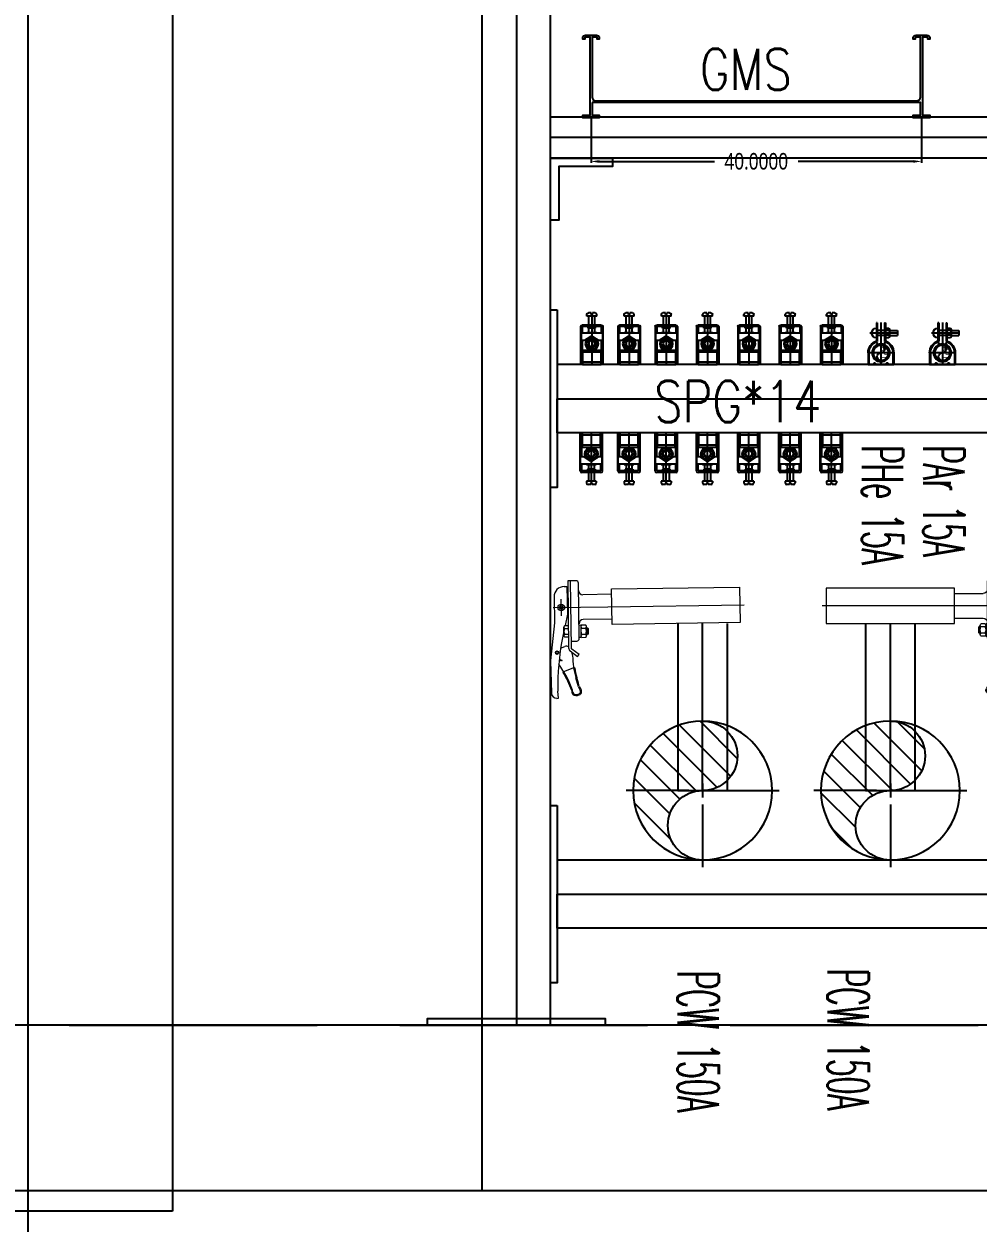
# Model space of a CAD drawing. Extents: x -3080 to 28500, y -1326 to 31609.
# Drawn here: x 18479.5 to 18595, y 26296.8 to 26442 of the extents above; entities that cross this region are included whole.
import ezdxf
from ezdxf.enums import TextEntityAlignment as Align
from ezdxf.xclip import XClip

# ---------------------------------------------------------------- set-up
doc = ezdxf.new("R2010")
doc.units = 0
doc.header["$LTSCALE"] = 100
doc.header["$XCLIPFRAME"] = 2
for name, pattern in [('188K-SM-07-F10-MECH-CR PIPE-Y2257103$0$AP7P1-SM-08-FNN-120-A(4)-SMP$0$18P2-SM-08-FNN-320-A(9)-20190318-JEN$0$SM-08-FNN-300-A(9)-JEN$0$15P6-SM-08-FNN-320-A(10)-UIS-TCM$0$15P6-SM-08-FNN-320-A(10)-UIS-TCM$0$15P6-SM-08-FNN-320-A(10)-UIS-TCM$0$15P6-SM-08-FNN-320-A(10)-UIS-TCM$0$15P6-SM-08-FNN-320-A(10)-UIS-TCM$0$15P6-SM-08-FNN-320-A(10)-UIS-TCM$0$15P6-SM-08-FNN-320-A(10)-UIS-TCM$0$8$0$F14P7-08-FNN-08-001_SPG$0$CENTER', [50.8, 31.75, -6.35, 6.35, -6.35]), ('188K-SM-07-F10-MECH-CR PIPE-Y2257103$0$AP7P1-SM-08-FNN-120-A(4)-SMP$0$18P2-SM-08-FNN-320-A(9)-20190318-JEN$0$SM-08-FNN-300-A(9)-JEN$0$15P6-SM-08-FNN-320-A(10)-UIS-TCM$0$15P6-SM-08-FNN-320-A(10)-UIS-TCM$0$15P6-SM-08-FNN-320-A(10)-UIS-TCM$0$15P6-SM-08-FNN-320-A(10)-UIS-TCM$0$15P6-SM-08-FNN-320-A(10)-UIS-TCM$0$15P6-SM-08-FNN-320-A(10)-UIS-TCM$0$15P6-SM-08-FNN-320-A(10)-UIS-TCM$0$8$0$F14P7-08-FNN-08-001_SPG$0$HIDDEN', [9.525, 6.35, -3.175]), ('188K-SM-07-F10-MECH-CR PIPE-Y2257103$0$X-S-FAB_SL ALL$0$COL-CEN-LIN', [3.25, 2.5, -0.25, 0.25, -0.25]), ('188K-SM-07-F10-MECH-CR PIPE-Y2257103$0$X-S-FAB_SL ALL$0$HIDDEN', [0.4, 0.3, -0.1])]:
    doc.linetypes.add(name, pattern=pattern)
for name, color, linetype in [('0-xref', 8, 'Continuous'), ('188K-SM-07-F10-MECH-CR PIPE-Y2257103$0$0-BG', 6, 'Continuous'), ('188K-SM-07-F10-MECH-CR PIPE-Y2257103$0$0-Y-CCD', 5, 'Continuous'), ('188K-SM-07-F10-MECH-CR PIPE-Y2257103$0$0-Y-PCW', 140, 'Continuous'), ('188K-SM-07-F10-MECH-CR PIPE-Y2257103$0$18P6-SM-08-FNN-120-A(X)-20211124$0$0-L191043-PCWR-20.7-P', 6, 'Continuous'), ('188K-SM-07-F10-MECH-CR PIPE-Y2257103$0$AP7P1-SM-08-FNN-120-A(4)-SMP$0$18P2-SM-08-FNN-320-A(9)-20190318-JEN$0$SM-08-FNN-300-A(9)-JEN$0$15P6-SM-08-FNN-320-A(10)-UIS-TCM$0$15P6-SM-08-FNN-320-A(10)-UIS-TCM$0$15P6-SM-08-FNN-320-A(10)-UIS-TCM$0$15P6-SM-08-FNN-320-A(10)-UIS-TCM$0$15P6-SM-08-FNN-320-A(10)-UIS-TCM$0$8$0$F14P7-08-FNN-08-001_SPG$0$G-SPG_C-20%F2+N2#AC201', 120, 'Continuous'), ('188K-SM-07-F10-MECH-CR PIPE-Y2257103$0$DIM', 3, 'Continuous'), ('188K-SM-07-F10-MECH-CR PIPE-Y2257103$0$H-TXT', 7, 'Continuous'), ('188K-SM-07-F10-MECH-CR PIPE-Y2257103$0$SH-LINE-130', 2, 'Continuous'), ('188K-SM-07-F10-MECH-CR PIPE-Y2257103$0$UPW_PVDF', 7, 'Continuous'), ('188K-SM-07-F10-MECH-CR PIPE-Y2257103$0$X-S-FAB_SL ALL$0$ASP_1', 1, 'Continuous'), ('188K-SM-07-F10-MECH-CR PIPE-Y2257103$0$X-S-FAB_SL ALL$0$ASP_8', 8, 'Continuous'), ('188K-SM-07-F10-MECH-CR PIPE-Y2257103$0$X-S-FAB_SL ALL$0$BEAM-S', 2, 'Continuous'), ('188K-SM-07-F10-MECH-CR PIPE-Y2257103$0$X-S-FAB_SL ALL$0$CCL', 15, '188K-SM-07-F10-MECH-CR PIPE-Y2257103$0$X-S-FAB_SL ALL$0$COL-CEN-LIN'), ('188K-SM-07-F10-MECH-CR PIPE-Y2257103$0$X-S-FAB_SL ALL$0$HID', 5, '188K-SM-07-F10-MECH-CR PIPE-Y2257103$0$X-S-FAB_SL ALL$0$HIDDEN')]:
    doc.layers.add(name, color=color, linetype=linetype)
doc.layers.add('188K-SM-07-F10-MECH-CR PIPE-Y2257103$0$PCW', color=3, linetype='Continuous', lineweight=5, true_color=0x00ff00)
doc.styles.add('188K-SM-07-F10-MECH-CR PIPE-Y2257103$0$AA-TXT', font='romans.shx', dxfattribs={"bigfont": 'chineset.shx'})
doc.styles.add('188K-SM-07-F10-MECH-CR PIPE-Y2257103$0$AP6A-SM-08-FNN-300-A(18)-BAY$0$15P6-SM-08-FNN-100-A(D)-UIS-TCM$0$aa-txt', font='simplex.shx', dxfattribs={"width": 0.8, "bigfont": 'CHINA.shx'})
doc.styles.add('188K-SM-07-F10-MECH-CR PIPE-Y2257103$0$AP6A-SM-08-FNN-300-A(18)-BAY$0$15P6-SM-08-FNN-100-A(D)-UIS-TCM$0$SM-08-FNN-300-0_WWT(8)$0$SIMPLEX', font='SIMPLEX.shx', dxfattribs={"width": 0.7})
doc.styles.add('188K-SM-07-F10-MECH-CR PIPE-Y2257103$0$Standard', font='', dxfattribs={"width": 0.8})
doc.styles.get('188K-SM-07-F10-MECH-CR PIPE-Y2257103$0$Standard').set_extended_font_data('Microsoft JhengHei')
doc.dimstyles.new('188K-SM-07-F10-MECH-CR PIPE-Y2257103$0$Standard', dxfattribs={"dimtxt": 0.18, "dimasz": 0.18, "dimexe": 0.18, "dimexo": 0.0625, "dimgap": 0.09, "dimtad": 0, "dimtih": 1, "dimtoh": 1, "dimdec": 4, "dimzin": 0, "dimdsep": 46, "dimtxsty": '188K-SM-07-F10-MECH-CR PIPE-Y2257103$0$Standard', "dimcen": 0.09, "dimadec": 0, "dimazin": 0, "dimtfac": 1, "dimtdec": 4, "dimtofl": 0, "dimtmove": 0, "dimatfit": 3, "dimfxl": 1, "dimtolj": 1, "dimtzin": 0, "dimarcsym": 0})

# ---------------------------------------------------------------- blocks, each defined once
blk = doc.blocks.new('188K-SM-07-F10-MECH-CR PIPE-Y2257103$0$X-S-FAB_SL ALL$0$A$Ceb448ab1')
at = {"layer": '188K-SM-07-F10-MECH-CR PIPE-Y2257103$0$X-S-FAB_SL ALL$0$CCL'}
blk.add_line((18480, 3600), (18480, 0), dxfattribs=at)
blk = doc.blocks.new('*U1541')
at = {"color": 241}
blk.add_lwpolyline([(17.5, 50), (-17.5, 50), (-17.5, 337.5), (17.5, 337.5)], close=True, dxfattribs=at)
blk = doc.blocks.new('188K-SM-07-F10-MECH-CR PIPE-Y2257103$0$X-S-FAB_SL ALL')
at = {"layer": '188K-SM-07-F10-MECH-CR PIPE-Y2257103$0$X-S-FAB_SL ALL$0$ASP_1'}
blk.add_line((12198.979, -73033.977), (19076.479, -73033.977), dxfattribs=at)
at = {"layer": '188K-SM-07-F10-MECH-CR PIPE-Y2257103$0$X-S-FAB_SL ALL$0$ASP_8'}
blk.add_line((14061.479, -73033.977), (14061.479, -72848.977), dxfattribs=at)
at = {"layer": '188K-SM-07-F10-MECH-CR PIPE-Y2257103$0$X-S-FAB_SL ALL$0$HID'}
blk.add_line((-2628.521, -73013.977), (19076.479, -73013.977), dxfattribs=at)
at = {"layer": '188K-SM-07-F10-MECH-CR PIPE-Y2257103$0$X-S-FAB_SL ALL$0$BEAM-S'}
blk.add_blockref('*U1541', (14006.479, -73086.477), dxfattribs=at)
at = {"layer": '188K-SM-07-F10-MECH-CR PIPE-Y2257103$0$X-S-FAB_SL ALL$0$CCL'}
blk.add_blockref('188K-SM-07-F10-MECH-CR PIPE-Y2257103$0$X-S-FAB_SL ALL$0$A$Ceb448ab1', (-4473.521, -73553.977), dxfattribs=at)
blk = doc.blocks.new('188K-SM-07-F10-MECH-CR PIPE-Y2257103$0$SEC-P-Clamp-15A')
at = {"color": 0, "linetype": 'ByBlock'}
for p, q in [((-6.3, 44.1), (-9.7, 44.1)), ((-5.5, 50.8), (-5.5, 28.8)), ((-4.5, 50.8), (-5.5, 50.8)), ((-4.5, 50.8), (-4.5, 28.1)), ((4.5, 50.8), (4.5, 28.1)), ((4.5, 50.8), (5.5, 50.8)), ((5.5, 50.8), (5.5, 28.8)), ((-10.5, 41.3), (-19.9, 41.3)), ((-19.9, 41.3), (-19.9, 35.3)), ((-10.5, 35.3), (-19.9, 35.3)), ((-10.5, 42.7), (-10.5, 34)), ((-9.7, 41.2), (-6.3, 41.2)), ((-9.7, 35.5), (-6.3, 35.5)), ((-9.7, 32.6), (-6.3, 32.6)), ((-4.5, 41.3), (4.5, 41.3)), ((-4.5, 35.3), (4.5, 35.3)), ((-15.5, 14.3), (-15.5, 0)), ((15.5, 0), (-15.5, 0)), ((-14.5, 14.3), (-14.5, 0)), ((-8.5, 1.1), (-8.5, 0)), ((-5, 0), (-6.8, 1.8)), ((5, 0), (6.8, 1.8)), ((8.5, 1.1), (8.5, 0)), ((14.5, 14.3), (14.5, 0)), ((15.5, 14.3), (15.5, 0))]:
    blk.add_line(p, q, dxfattribs=at)
at = {"color": 1, "linetype": 'ByBlock'}
for p, q in [((0, 51.1), (0, 0)), ((-19.9, 38.3), (13.4, 38.3)), ((-16.4, 14.3), (16.4, 14.3))]:
    blk.add_line(p, q, dxfattribs=at)
at = {"color": 0, "linetype": 'ByBlock'}
for radius in [10.8, 9.2]:
    blk.add_circle((0, 14.3), radius, dxfattribs=at)
for centre, radius, start, end in [((-8.8, 42.7), 1.7, 122.0046, 237.9954), ((-7.2, 42.7), 1.7, 302.0046, 57.9954), ((5.5, 38.3), 5.77, 270, 90), ((-4.9, 38.3), 5.61, 149.0209, 210.9791), ((-8.8, 34), 1.7, 122.0046, 237.9954), ((-11.1, 38.3), 5.61, 329.0209, 30.9791), ((-7.2, 34), 1.7, 302.0046, 57.9954), ((0, 14.3), 15.5, 110.7836, 180), ((0, 14.3), 14.5, 108.08, 180), ((-6.3, 25.3), 1.83, 299.9346, 119.9352), ((0, 18.9), 4.6, 90, 270), ((0, 14.3), 14.5, 0, 71.92), ((6.3, 25.3), 1.83, 60.0648, 240.0654), ((0, 14.3), 15.5, 0, 69.2164), ((-7.5, 1.1), 1, 45, 180), ((0, 9.7), 4.6, 270, 90), ((7.5, 1.1), 1, 0, 135)]:
    blk.add_arc(centre, radius, start, end, dxfattribs=at)
at = {"color": 2, "linetype": 'ByBlock', "style": '188K-SM-07-F10-MECH-CR PIPE-Y2257103$0$Standard', "width": 0.75}
blk.add_text('15A', height=8, rotation=90, dxfattribs=at).set_placement((-4, 14.1), align=Align.MIDDLE)
blk = doc.blocks.new('*U252')
at = {"color": 0}
blk.add_blockref('188K-SM-07-F10-MECH-CR PIPE-Y2257103$0$SEC-P-Clamp-15A', (0, 0), dxfattribs=at)
blk = doc.blocks.new('188K-SM-07-F10-MECH-CR PIPE-Y2257103$0$PCW-150Ax50A-L20-l_dwg_BFV-toyo-50A-f-3997985-SEC-F21')
at = {"layer": '188K-SM-07-F10-MECH-CR PIPE-Y2257103$0$PCW'}
for p, q in [((176572.5, 9736.1), (176572.5, 9655.1)), ((176582.5, 9666.1), (176582.5, 9733.1)), ((176568.5, 9726.3), (176569.5, 9726.3)), ((176622.5, 9719.1), (176587.5, 9719.1)), ((176568.5, 9710.6), (176569.5, 9710.6)), ((176568.5, 9697.6), (176569.5, 9697.6)), ((176622.5, 9689.1), (176587.5, 9689.1)), ((176564, 9675.2), (176562.3, 9667.3)), ((176564, 9669.7), (176564, 9680.2)), ((176565, 9682), (176569.5, 9682)), ((176565, 9678.5), (176569.5, 9678.5)), ((176565, 9671.5), (176569.5, 9671.5)), ((176585.5, 9682.5), (176590.3, 9682.5)), ((176585.5, 9678.7), (176590.3, 9678.7)), ((176585.5, 9671.2), (176590.3, 9671.2)), ((176591.3, 9669.3), (176591.3, 9680.6)), ((176591.3, 9679), (176592.5, 9679)), ((176559.8, 9654.8), (176564.8, 9656.7)), ((176569.5, 9668), (176565, 9668)), ((176572.5, 9663.1), (176579.5, 9663.1)), ((176585.5, 9667.5), (176590.3, 9667.5)), ((176574, 9647), (176573.3, 9649.7)), ((176547.2, 9639.8), (176547.8, 9600.6)), ((176562.6, 9626.1), (176575.6, 9631)), ((176572.4, 9603.2), (176572.7, 9600.6)), ((176573.8, 9601), (176573.5, 9603.6)), ((176579, 9598.4), (176581.2, 9599.1)), ((176579.4, 9597.3), (176581.6, 9598))]:
    blk.add_line(p, q, dxfattribs=at)
at = {"layer": '188K-SM-07-F10-MECH-CR PIPE-Y2257103$0$PCW', "color": 1, "true_color": 0xff0000}
blk.add_line((176561.3, 9694.1), (176561.3, 9714.1), dxfattribs=at)
at = {"layer": '188K-SM-07-F10-MECH-CR PIPE-Y2257103$0$PCW', "flags": 128}
for points in [[(176565.1, 9729.4), (176568.5, 9729.4), (176568.5, 9695.7), (176565.5, 9682)], [(176579.5, 9736.1), (176572.5, 9736.1), (176569.5, 9736.1), (176569.5, 9655.1)], [(176552.7, 9717), (176552.7, 9685.4), (176547.2, 9640.2)], [(176582.5, 9682.5), (176584.5, 9682.5), (176584.5, 9667.5), (176582.5, 9667.5)], [(176591.3, 9671), (176592.5, 9671), (176592.5, 9679), (176593.5, 9678), (176593.5, 9672), (176592.5, 9671)], [(176571.4, 9651.2), (176580.1, 9644.4), (176582, 9646.7), (176573.3, 9653.5)], [(176557.9, 9641.4), (176560.9, 9640.2), (176560.5, 9639.1), (176557.7, 9640.2)], [(176580.6, 9607.7), (176579.6, 9611.9), (176577.7, 9618.8)], [(176581.7, 9608.1), (176580.7, 9612.2), (176578.9, 9619.1)], [(176554.3, 9594.1), (176556.3, 9594.1), (176555.8, 9602.8)]]:
    blk.add_lwpolyline(points, dxfattribs=at)
for points in [[(176777.5, 9682.6), (176622.5, 9682.6), (176622.5, 9725.6), (176777.5, 9725.6)], [(176562.4, 9706.1), (176563.6, 9704.1), (176562.4, 9702.1), (176560.1, 9702.1), (176559, 9704.1), (176560.1, 9706.1)]]:
    blk.add_lwpolyline(points, close=True, dxfattribs=at)
at = {"layer": '188K-SM-07-F10-MECH-CR PIPE-Y2257103$0$PCW', "color": 1, "true_color": 0xff0000, "flags": 128}
blk.add_lwpolyline([(176551.3, 9704.1), (176617.5, 9704.1), (176782.5, 9704.1)], dxfattribs=at)
at = {"layer": '188K-SM-07-F10-MECH-CR PIPE-Y2257103$0$PCW'}
for centre, radius in [((176561.3, 9704.1), 4), ((176561.3, 9704.1), 2), ((176555.4, 9649.4), 2.06), ((176555.4, 9649.4), 1.41)]:
    blk.add_circle(centre, radius, dxfattribs=at)
for centre, radius, start, end in [((176565.1, 9717), 12.4, 90, 180), ((176579.5, 9733.1), 3, 0, 90), ((176587.5, 9724.1), 5, 180, 270), ((176587.5, 9684.1), 5, 90, 180), ((176566, 9680.2), 2.03, 120.5102, 239.4898), ((176570.6, 9675), 6.62, 148.1092, 211.8908), ((176566, 9669.7), 2.03, 120.5102, 239.4898), ((176586.8, 9680.6), 2.26, 123.8875, 236.1125), ((176592, 9675), 7.54, 150.1583, 209.8417), ((176586.8, 9669.3), 2.26, 123.8875, 236.1125), ((176589, 9680.6), 2.26, 303.8875, 56.1125), ((176583.8, 9675), 7.54, 330.1583, 29.8417), ((176589, 9669.3), 2.26, 303.8875, 56.1125), ((176836.8, 9607.2), 281, 167.6464, 180.9142), ((176566.8, 9651.2), 5.84, 62.8396, 110), ((176579.5, 9666.1), 3, 270, 0), ((176574.5, 9655.1), 5, 180, 232), ((176574.5, 9655.1), 2, 180, 232), ((176568.4, 9645.5), 5.84, 359.3167, 15), ((176667.7, 9644.3), 93.5, 179.3168, 195.8177), ((176550.6, 9639.8), 3.44, 173.0887, 180.5618), ((176462.7, 9566.5), 116.9, 18.505, 36.0403), ((176575.8, 9630.4), 0.584, 8.5726, 110.5352), ((176667.7, 9644.3), 92.3, 188.5726, 195.8177), ((176562.8, 9625.6), 0.584, 110.5352, 210.537), ((176462.7, 9566.5), 115.7, 18.505, 30.537), ((176554.3, 9600.7), 6.53, 180.5613, 270), ((176577.7, 9602.3), 5.26, 198.5051, 288.5045), ((176577.7, 9602.3), 4.09, 198.5051, 288.5045), ((176607.7, 9618.7), 29.2, 202.0741, 211.4646), ((176580.3, 9601.9), 2.92, 288.5053, 31.4646), ((176580.3, 9601.9), 4.09, 288.5053, 31.4646), ((176607.7, 9618.7), 28, 202.0741, 211.4646)]:
    blk.add_arc(centre, radius, start, end, dxfattribs=at)
blk = doc.blocks.new('*D272')
at = {"layer": '188K-SM-07-F10-MECH-CR PIPE-Y2257103$0$DIM', "color": 0, "lineweight": -2, "transparency": 16777216}
for p, q in [((0, -0.06), (0, -5.47)), ((40, -0.06), (40, -5.47)), ((1, -5.29), (14.94, -5.29)), ((39, -5.29), (25.06, -5.29))]:
    blk.add_line(p, q, dxfattribs=at)
at = {"layer": '188K-SM-07-F10-MECH-CR PIPE-Y2257103$0$DIM', "color": 0, "transparency": 16777216}
for points in [[(1, -5.13), (1, -5.46), (0, -5.29)], [(39, -5.13), (39, -5.46), (40, -5.29)]]:
    blk.add_solid(points, dxfattribs=at)
at = {"layer": 'DefPoints', "color": 0, "transparency": 16777216}
for p in [(0, 0), (40, 0), (40, -5.29)]:
    blk.add_point(p, dxfattribs=at)
at = {"layer": '188K-SM-07-F10-MECH-CR PIPE-Y2257103$0$DIM', "color": 0, "transparency": 16777216, "insert": (20, -5.29), "char_height": 2, "attachment_point": 5, "style": '188K-SM-07-F10-MECH-CR PIPE-Y2257103$0$Standard'}
blk.add_mtext('\\A1;40.0000', dxfattribs=at)
blk = doc.blocks.new('*U257')
h = blk.add_hatch()
h.set_pattern_fill('ANSI31', color=1, scale=16.83, style=0)
h.set_pattern_definition([(45, (0, 0), (-1.48758, 1.48758), [])])
h.paths.add_polyline_path([(0, 8.41, 0.414214), (-8.41, 0, 0.414214), (0, -8.41, 1), (0, 0, -1)])
at = {"color": 1}
for p, q in [((0, 1.68), (0, 9.26)), ((-1.68, 0), (-9.26, 0)), ((-0.84, 0), (0.84, 0)), ((0, -0.84), (0, 0.84)), ((1.68, 0), (9.26, 0)), ((0, -1.68), (0, -9.26))]:
    blk.add_line(p, q, dxfattribs=at)
blk.add_circle((0, 0), 8.41)
for centre, start, end in [((0, 4.21), 90, 270), ((0, -4.21), 270, 90)]:
    blk.add_arc(centre, 4.21, start, end, dxfattribs=at)
at = {"style": '188K-SM-07-F10-MECH-CR PIPE-Y2257103$0$AP6A-SM-08-FNN-300-A(18)-BAY$0$15P6-SM-08-FNN-100-A(D)-UIS-TCM$0$aa-txt', "width": 0.8, "flags": 1}
blk.add_attdef('高度(cm)', (0.02, 0.14), '', height=0.2, dxfattribs=at)
blk = doc.blocks.new('188K-SM-07-F10-MECH-CR PIPE-Y2257103$0$AP7P1-SM-08-FNN-120-A(4)-SMP$0$18P2-SM-08-FNN-320-A(9)-20190318-JEN$0$SM-08-FNN-300-A(9)-JEN$0$15P6-SM-08-FNN-320-A(10)-UIS-TCM$0$15P6-SM-08-FNN-320-A(10)-UIS-TCM$0$15P6-SM-08-FNN-320-A(10)-UIS-TCM$0$15P6-SM-08-FNN-320-A(10)-UIS-TCM$0$15P6-SM-08-FNN-320-A(10)-UIS-TCM$0$15P6-SM-08-FNN-320-A(10)-UIS-TCM$0$15P6-SM-08-FNN-320-A(10)-UIS-TCM$0$8$0$F14P7-08-FNN-08-001_SPG$0$TubeClamp-6+10')
at = {"color": 0, "linetype": 'ByBlock'}
for p, q in [((-6, 43.6), (-6, 45.6)), ((-6, 43.6), (6, 43.6)), ((-4, 47.6), (-0.7, 47.6)), ((-3.5, 33), (-3.5, 43.6)), ((-0.7, 45.6), (-0.7, 47.6)), ((-0.7, 45.6), (0.8, 45.6)), ((0.8, 47.6), (4, 47.6)), ((0.8, 45.6), (0.8, 47.6)), ((3.5, 33), (3.5, 43.6)), ((6, 43.6), (6, 45.6)), ((-13.5, 31), (-13.5, 0)), ((-11.5, 33), (11.5, 33)), ((-11.5, 31), (-11.5, 23.1)), ((-11.5, 31), (11.5, 31)), ((-4.5, 29), (-4.5, 31)), ((4.5, 29), (4.5, 31)), ((11.5, 31), (11.5, 23.1)), ((13.5, 31), (13.5, 0)), ((-12.9, 23.1), (13, 23.1)), ((-12.9, 23.1), (-12.9, 14.1)), ((-1, 19.1), (-8.7, 14.1)), ((-6, 23.6), (6, 23.6)), ((-6, 23.6), (-6, 23.1)), ((-4.5, 29), (4.5, 29)), ((-3.5, 23.6), (-3.5, 29)), ((-1, 19.1), (1, 19.1)), ((1, 19.1), (8.8, 14.1)), ((3.5, 23.6), (3.5, 29)), ((6, 23.6), (6, 23.1)), ((13, 23.1), (13, 14.1)), ((-12.9, 14.1), (-8.7, 14.1)), ((-11.5, 14.1), (-11.5, 0)), ((8.8, 14.1), (13, 14.1)), ((11.5, 14.1), (11.5, 0)), ((-11, -12.1), (11, -12.1))]:
    blk.add_line(p, q, dxfattribs=at)
at = {"color": 1, "linetype": '188K-SM-07-F10-MECH-CR PIPE-Y2257103$0$AP7P1-SM-08-FNN-120-A(4)-SMP$0$18P2-SM-08-FNN-320-A(9)-20190318-JEN$0$SM-08-FNN-300-A(9)-JEN$0$15P6-SM-08-FNN-320-A(10)-UIS-TCM$0$15P6-SM-08-FNN-320-A(10)-UIS-TCM$0$15P6-SM-08-FNN-320-A(10)-UIS-TCM$0$15P6-SM-08-FNN-320-A(10)-UIS-TCM$0$15P6-SM-08-FNN-320-A(10)-UIS-TCM$0$15P6-SM-08-FNN-320-A(10)-UIS-TCM$0$15P6-SM-08-FNN-320-A(10)-UIS-TCM$0$8$0$F14P7-08-FNN-08-001_SPG$0$CENTER'}
blk.add_line((0, 47.6), (0, -15.2), dxfattribs=at)
at = {"color": 8, "linetype": '188K-SM-07-F10-MECH-CR PIPE-Y2257103$0$AP7P1-SM-08-FNN-120-A(4)-SMP$0$18P2-SM-08-FNN-320-A(9)-20190318-JEN$0$SM-08-FNN-300-A(9)-JEN$0$15P6-SM-08-FNN-320-A(10)-UIS-TCM$0$15P6-SM-08-FNN-320-A(10)-UIS-TCM$0$15P6-SM-08-FNN-320-A(10)-UIS-TCM$0$15P6-SM-08-FNN-320-A(10)-UIS-TCM$0$15P6-SM-08-FNN-320-A(10)-UIS-TCM$0$15P6-SM-08-FNN-320-A(10)-UIS-TCM$0$15P6-SM-08-FNN-320-A(10)-UIS-TCM$0$8$0$F14P7-08-FNN-08-001_SPG$0$HIDDEN'}
for p, q in [((-13.5, 0), (-13.5, -15)), ((-11.5, 0), (-11.5, -15)), ((-11, 0), (11, 0)), ((11.5, 0), (11.5, -15)), ((13.5, 0), (13.5, -15)), ((-13.5, -15), (-11.5, -15)), ((11.5, -15), (13.5, -15))]:
    blk.add_line(p, q, dxfattribs=at)
at = {"color": 0, "linetype": 'ByBlock'}
blk.add_lwpolyline([(-11, 2.4), (-11, -15.2), (11, -15.2), (11, 2.4)], close=True, dxfattribs=at)
for radius in [7.94, 6.94, 4.76, 3.76]:
    blk.add_circle((0, 10.3), radius, dxfattribs=at)
for centre, start, end in [((-4, 45.6), 90, 180), ((4, 45.6), 0, 90), ((-11.5, 31), 90, 180), ((11.5, 31), 0, 90)]:
    blk.add_arc(centre, 2, start, end, dxfattribs=at)
blk = doc.blocks.new('*U271')
blk.add_lwpolyline([(0.12, 1.84), (0.12, 0.3), (1, 0.3), (1, 0), (-1, 0), (-1, 0.3), (-0.12, 0.3), (-0.12, 9.76), (-0.66, 9.76, 0.414213562), (-0.76, 9.66), (-0.76, 9.5), (-1, 9.5), (-1, 9.66, -0.414213562), (-0.66, 10), (0.66, 10, -0.414213562), (1, 9.66), (1, 9.5), (0.76, 9.5), (0.76, 9.66, 0.414213562), (0.66, 9.76), (0.12, 9.76), (0.12, 2.54, 0.414213562), (0.62, 2.04), (39.38, 2.04, 0.414213562), (39.88, 2.54), (39.88, 9.76), (39.34, 9.76, 0.414213562), (39.24, 9.66), (39.24, 9.5), (39, 9.5), (39, 9.66, -0.414213562), (39.34, 10), (40.66, 10, -0.414213562), (41, 9.66), (41, 9.5), (40.76, 9.5), (40.76, 9.66, 0.414213562), (40.66, 9.76), (40.12, 9.76), (40.12, 0.3), (41, 0.3), (41, 0), (39, 0), (39, 0.3), (39.88, 0.3), (39.88, 1.84)], format="xyb", close=True)
at = {"layer": '188K-SM-07-F10-MECH-CR PIPE-Y2257103$0$DIM'}
dim = blk.add_linear_dim(base=(40, -5.29392), p1=(0, 0), p2=(40, 0), dimstyle='188K-SM-07-F10-MECH-CR PIPE-Y2257103$0$Standard', override={"dimtxt": 2, "dimasz": 1, "dimfxl": 0.1}, dxfattribs=at)
dim.commit()
dim.dimension.update_dxf_attribs({"geometry": '*D272', "text_midpoint": (20, -5.29392)})
blk = doc.blocks.new('188K-SM-07-F10-MECH-CR PIPE-Y2257103$0$DE')
at = {"layer": '188K-SM-07-F10-MECH-CR PIPE-Y2257103$0$0-Y-PCW'}
blk.add_line((15552.65, -72985.56), (15552.65, -72965.33), dxfattribs=at)
at = {"layer": '188K-SM-07-F10-MECH-CR PIPE-Y2257103$0$0-Y-PCW', "flags": 128}
blk.add_lwpolyline([(15549.64, -72965.33), (15549.64, -72985.56), (15555.67, -72985.56), (15555.67, -72965.33)], dxfattribs=at)
at = {"layer": '188K-SM-07-F10-MECH-CR PIPE-Y2257103$0$18P6-SM-08-FNN-120-A(X)-20211124$0$0-L191043-PCWR-20.7-P'}
blk.add_line((15575.37, -72985.56), (15575.37, -72965.33), dxfattribs=at)
at = {"layer": '188K-SM-07-F10-MECH-CR PIPE-Y2257103$0$18P6-SM-08-FNN-120-A(X)-20211124$0$0-L191043-PCWR-20.7-P', "flags": 128}
blk.add_lwpolyline([(15572.36, -72965.33), (15572.36, -72985.56), (15578.39, -72985.56), (15578.39, -72965.33)], dxfattribs=at)
at = {"layer": '188K-SM-07-F10-MECH-CR PIPE-Y2257103$0$SH-LINE-130', "ltscale": 0.1}
blk.add_line((15654.24, -72906.48), (15534.24, -72906.48), dxfattribs=at)
for points in [[(15525.98, -73013.98), (15525.98, -72789.78), (15530.11, -72789.78), (15530.11, -73013.98)], [(15534.24, -73013.98), (15534.24, -72789.78), (15530.11, -72789.78), (15530.11, -73013.98)], [(15654.24, -72908.98), (15534.24, -72908.98), (15534.24, -72903.98), (15654.24, -72903.98)], [(15534.24, -72908.98), (15541.74, -72908.98), (15541.74, -72909.98), (15535.24, -72909.98), (15535.24, -72916.48), (15534.24, -72916.48)], [(15535.04, -72927.36), (15535.04, -72948.86), (15534.24, -72948.86), (15534.24, -72927.36)], [(15654.24, -72933.98), (15535.04, -72933.98), (15535.04, -72938.11), (15654.24, -72938.11)], [(15654.24, -72942.24), (15535.04, -72942.24), (15535.04, -72938.11), (15654.24, -72938.11)], [(15535.04, -72987.36), (15535.04, -73008.86), (15534.24, -73008.86), (15534.24, -72987.36)], [(15654.24, -72993.98), (15535.04, -72993.98), (15535.04, -72998.11), (15654.24, -72998.11)], [(15654.24, -73002.24), (15535.04, -73002.24), (15535.04, -72998.11), (15654.24, -72998.11)], [(15540.86, -73013.98), (15519.36, -73013.98), (15519.36, -73013.18), (15540.86, -73013.18)]]:
    blk.add_lwpolyline(points, close=True, dxfattribs=at)
at = {"layer": '188K-SM-07-F10-MECH-CR PIPE-Y2257103$0$0-BG', "xscale": -0.1, "yscale": 0.1, "zscale": 0.1}
for p in [(15574.23, -72933.98), (15581.67, -72933.98)]:
    blk.add_blockref('*U252', p, dxfattribs=at)
at = {"layer": '188K-SM-07-F10-MECH-CR PIPE-Y2257103$0$0-Y-CCD', "color": 5}
blk.add_blockref('*U271', (15539.14, -72904.08), dxfattribs=at)
at = {"layer": '188K-SM-07-F10-MECH-CR PIPE-Y2257103$0$0-Y-PCW', "xscale": -1, "rotation": 180}
blk.add_blockref('*U257', (15552.65, -72985.56), dxfattribs=at)
at = {"layer": '188K-SM-07-F10-MECH-CR PIPE-Y2257103$0$18P6-SM-08-FNN-120-A(X)-20211124$0$0-L191043-PCWR-20.7-P', "xscale": 0.09999999999999998, "yscale": 0.09999999999999998, "zscale": 0.09999999999999998, "rotation": 0.8139830700452169}
blk.add_blockref('188K-SM-07-F10-MECH-CR PIPE-Y2257103$0$PCW-150Ax50A-L20-l_dwg_BFV-toyo-50A-f-3997985-SEC-F21', (-2105.02, -74184.52), dxfattribs=at)
at = {"layer": '188K-SM-07-F10-MECH-CR PIPE-Y2257103$0$18P6-SM-08-FNN-120-A(X)-20211124$0$0-L191043-PCWR-20.7-P', "xscale": -0.1, "yscale": 0.1, "zscale": 0.1}
blk.add_blockref('188K-SM-07-F10-MECH-CR PIPE-Y2257103$0$PCW-150Ax50A-L20-l_dwg_BFV-toyo-50A-f-3997985-SEC-F21', (33245.37, -73933.6), dxfattribs=at)
at = {"layer": '188K-SM-07-F10-MECH-CR PIPE-Y2257103$0$18P6-SM-08-FNN-120-A(X)-20211124$0$0-L191043-PCWR-20.7-P', "xscale": -1, "rotation": 180}
blk.add_blockref('*U257', (15575.37, -72985.56), dxfattribs=at)
at = {"layer": '188K-SM-07-F10-MECH-CR PIPE-Y2257103$0$AP7P1-SM-08-FNN-120-A(4)-SMP$0$18P2-SM-08-FNN-320-A(9)-20190318-JEN$0$SM-08-FNN-300-A(9)-JEN$0$15P6-SM-08-FNN-320-A(10)-UIS-TCM$0$15P6-SM-08-FNN-320-A(10)-UIS-TCM$0$15P6-SM-08-FNN-320-A(10)-UIS-TCM$0$15P6-SM-08-FNN-320-A(10)-UIS-TCM$0$15P6-SM-08-FNN-320-A(10)-UIS-TCM$0$8$0$F14P7-08-FNN-08-001_SPG$0$G-SPG_C-20%F2+N2#AC201', "xscale": -0.09999999999854498, "yscale": 0.09999999999854498, "zscale": 0.09999999999854481}
for p in [(15539.23, -72932.48), (15543.75, -72932.48), (15548.25, -72932.48), (15553.25, -72932.48), (15558.25, -72932.48), (15563.25, -72932.48), (15568.25, -72932.48)]:
    blk.add_blockref('188K-SM-07-F10-MECH-CR PIPE-Y2257103$0$AP7P1-SM-08-FNN-120-A(4)-SMP$0$18P2-SM-08-FNN-320-A(9)-20190318-JEN$0$SM-08-FNN-300-A(9)-JEN$0$15P6-SM-08-FNN-320-A(10)-UIS-TCM$0$15P6-SM-08-FNN-320-A(10)-UIS-TCM$0$15P6-SM-08-FNN-320-A(10)-UIS-TCM$0$15P6-SM-08-FNN-320-A(10)-UIS-TCM$0$15P6-SM-08-FNN-320-A(10)-UIS-TCM$0$15P6-SM-08-FNN-320-A(10)-UIS-TCM$0$15P6-SM-08-FNN-320-A(10)-UIS-TCM$0$8$0$F14P7-08-FNN-08-001_SPG$0$TubeClamp-6+10', p, dxfattribs=at)
at = {"layer": '188K-SM-07-F10-MECH-CR PIPE-Y2257103$0$AP7P1-SM-08-FNN-120-A(4)-SMP$0$18P2-SM-08-FNN-320-A(9)-20190318-JEN$0$SM-08-FNN-300-A(9)-JEN$0$15P6-SM-08-FNN-320-A(10)-UIS-TCM$0$15P6-SM-08-FNN-320-A(10)-UIS-TCM$0$15P6-SM-08-FNN-320-A(10)-UIS-TCM$0$15P6-SM-08-FNN-320-A(10)-UIS-TCM$0$15P6-SM-08-FNN-320-A(10)-UIS-TCM$0$8$0$F14P7-08-FNN-08-001_SPG$0$G-SPG_C-20%F2+N2#AC201', "xscale": 0.09999999999854481, "yscale": 0.09999999999854481, "zscale": 0.09999999999854481, "rotation": 180}
for p in [(15539.18, -72943.74), (15543.74, -72943.74), (15548.24, -72943.74), (15553.24, -72943.74), (15558.24, -72943.74), (15563.24, -72943.74), (15568.24, -72943.74)]:
    blk.add_blockref('188K-SM-07-F10-MECH-CR PIPE-Y2257103$0$AP7P1-SM-08-FNN-120-A(4)-SMP$0$18P2-SM-08-FNN-320-A(9)-20190318-JEN$0$SM-08-FNN-300-A(9)-JEN$0$15P6-SM-08-FNN-320-A(10)-UIS-TCM$0$15P6-SM-08-FNN-320-A(10)-UIS-TCM$0$15P6-SM-08-FNN-320-A(10)-UIS-TCM$0$15P6-SM-08-FNN-320-A(10)-UIS-TCM$0$15P6-SM-08-FNN-320-A(10)-UIS-TCM$0$15P6-SM-08-FNN-320-A(10)-UIS-TCM$0$15P6-SM-08-FNN-320-A(10)-UIS-TCM$0$8$0$F14P7-08-FNN-08-001_SPG$0$TubeClamp-6+10', p, dxfattribs=at)
at = {"layer": '188K-SM-07-F10-MECH-CR PIPE-Y2257103$0$H-TXT', "color": 7, "style": '188K-SM-07-F10-MECH-CR PIPE-Y2257103$0$AP6A-SM-08-FNN-300-A(18)-BAY$0$15P6-SM-08-FNN-100-A(D)-UIS-TCM$0$SM-08-FNN-300-0_WWT(8)$0$SIMPLEX', "text_generation_flag": 6, "width": 0.5}
for s, p in [('PHe 15A', (15574.42, -72943.73, 0)), ('PAr 15A', (15581.85, -72943.73, 0)), ('PCW 150A', (15552.12, -73007.38, 0)), ('PCW 150A', (15570.25, -73007.13, 0))]:
    blk.add_text(s, height=5, rotation=90, dxfattribs=at).set_placement(p, align=Align.MIDDLE_LEFT)
at = {"layer": '188K-SM-07-F10-MECH-CR PIPE-Y2257103$0$UPW_PVDF', "style": '188K-SM-07-F10-MECH-CR PIPE-Y2257103$0$AA-TXT', "width": 0.8}
for s, p in [('GMS', (15552.3, -72898.22)), ('SPG*14', (15546.79, -72938.45))]:
    blk.add_text(s, height=5, dxfattribs=at).set_placement(p, align=Align.MIDDLE_LEFT)
blk = doc.blocks.new('188K-SM-07-F10-MECH-CR PIPE-Y2257103')
blk.add_line((23502.5, 26320.786), (1845, 26320.786))
ref = blk.add_blockref('188K-SM-07-F10-MECH-CR PIPE-Y2257103$0$X-S-FAB_SL ALL', (4473.521, 99334.763))
XClip(ref).set_block_clipping_path([(-7553.4648570136, -75341.9369645483), (24026.2025623869, -67725.7696244382)])
at = {"layer": '188K-SM-07-F10-MECH-CR PIPE-Y2257103$0$0-BG'}
blk.add_blockref('188K-SM-07-F10-MECH-CR PIPE-Y2257103$0$DE', (3009.02, 99334.763), dxfattribs=at)

msp = doc.modelspace()

# ---------------------------------------------------------------- block references
at = {"layer": '0-xref'}
msp.add_blockref('188K-SM-07-F10-MECH-CR PIPE-Y2257103', (0, 0), dxfattribs=at)

doc.saveas('drawing.dxf')
